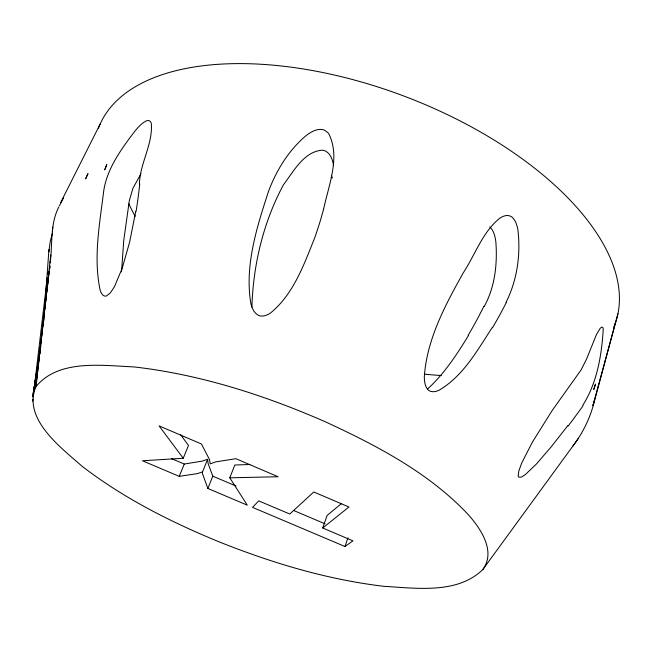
<?xml version="1.0" encoding="UTF-8"?>
<svg xmlns="http://www.w3.org/2000/svg" width="652" height="652" viewBox="0 0 652 652"><rect width="100%" height="100%" fill="white"/><g stroke="black" fill="none" stroke-linecap="round" stroke-linejoin="round"><path stroke-width="0.98" d="M171.476 458.609L184.28 464.045L202.218 461.111L207.613 459.301L208.118 463.564L212.788 476.156L207.874 488.47L247.279 505.153L229.781 477.802L234.81 465.006L249.912 464.509M121.533 271.892L123.758 240.303L129.34 200.563L132.878 188.395L140.913 173.872M58.884 206.847C49.886 224.117 52.657 244.288 50.18 262.96M48.973 249.463L48.827 251.778L50.302 241.069L52.494 233.229M52.796 227.075L52.445 230.889M48.81 251.476L44.222 314.777M43.717 321.338L43.928 318.559M49.691 268.958L49.854 266.961M50.791 254.94L35.925 386.742C22.258 418.894 61.174 447.745 81.883 466.09C123.53 498.226 170.938 522.089 219.447 541.983C272.275 563.075 327.345 579.612 383.963 586.327C416.318 588.161 457.394 594.388 482.863 569.498L572.489 446.596C581.877 434.395 588.984 420.467 593.214 405.666L615.749 321.868M44.613 311.265L35.925 386.742C58.411 358.861 102.494 365.601 134.002 366.913C200.221 374.492 264.378 395.128 325.258 421.754C376.75 445.544 428.714 472.651 468.063 514.412C480.63 528.422 496.131 551.209 482.863 569.498M44.849 309.252L46.585 294.158M46.822 292.145L47.278 288.119M47.514 286.106L48.558 277.043M48.786 275.03L49.25 271.004L35.379 387.85M32.665 401.249L32.902 399.228M33.382 395.21L33.619 393.164M33.855 391.184L47.311 277.385M47.669 274.362L47.906 272.349M139.406 184.068C139.927 163.285 152.87 144.5 151.337 123.684C151.06 121.834 149.365 120.058 147.376 120.596A8.329 3.863 -48.5 0 0 145.877 121.093C141.5 123.293 138.322 127.205 135.135 130.799C121.516 148.876 107.107 168.102 103.692 191.093C99.715 223.848 93.114 257.89 100.253 290.621C101.101 292.813 102.274 295.682 104.923 296.114A8.101 4.89 -71.2 0 0 106.447 295.935L110.245 293.025L114.442 286.725L122.217 268.208L129.634 242.096L135.763 211.313M594.51 400.377L592.888 405.65L617.925 313.759M323.612 209.259C328.575 185.111 340.646 157.417 328.755 133.709A15.298 12.755 -4.4 0 0 327.769 132.56L324.582 130.27A8.941 7.449 -4.3 0 0 321.159 129.406C315.755 129.112 310.841 132.111 306.636 135.16C288.926 149.862 276.399 170.18 268.428 191.623C256.79 227.491 244.37 266.008 250.955 304.052C252.161 308.225 253.978 312.797 257.947 315.071A8.696 8.419 -42.6 0 0 260.922 316.024C264.329 316.416 267.622 314.908 270.409 313.082C293.514 294.321 303.971 264.541 314.729 237.768A366.538 349.92 -44 0 0 323.555 209.251M40.106 350.214L32.681 396.938L40.098 350.352M40.424 348.225L40.742 346.236M40.391 348.518L40.734 346.383M33.252 393.376L39.462 355.65M39.788 353.661L40.114 351.681M344.973 546.506L352.968 540.842L322.699 528.006L348.959 507.012L313.783 491.983L289.749 514.029L258.738 500.875L252.544 507.378L344.973 546.506L347.923 537.908M322.699 528.006L327.157 515.39L341.159 503.866M207.874 488.47L202.511 473.792L202.511 471.95L207.613 459.301M202.511 471.95L197.132 473.662L179.227 476.343L142.454 460.777L183.228 458.25L188.493 445.487L180.759 434.811M179.227 476.343L184.28 464.045M484.257 306.416C495.088 286.774 497.525 263.538 495.822 241.501C495.055 236.668 494.053 231.411 490.606 227.695A8.59 6.43 69.2 0 0 489.774 226.937M506.05 302.3C517.289 279.985 520.883 253.987 517.827 229.333C516.979 225.299 515.822 221.052 512.928 217.964A8.786 6.471 69.1 0 0 510.361 216.122C506.49 214.378 502.187 216.448 499.049 218.754C482.162 232.911 475.145 254.769 463.319 272.764C445.243 305.087 426.652 339.594 424.297 377.263C424.468 381.518 424.868 386.302 427.883 389.603A8.557 7.474 -78 0 0 430.198 391.184C433.009 392.308 436.147 391.51 438.82 390.361C463.059 376.343 477.337 350.336 492.203 327.573M60.717 202.43L100.147 124.076M59.438 205.771L63.635 197.719M468.495 335.495C456.742 354.688 444.191 373.889 427.427 389.138M582.815 405.218C597.069 382.911 601.666 355.316 603.247 329.227A7.979 2.013 -81.2 0 0 602.79 327.565L601.772 327.035L600.247 328.225L596.417 334.623L586.572 359.056L581.062 369.961L552.195 410.491L532.423 442.08L521.812 462.822L518.821 470.948L518.201 475.878A7.84 3.056 -62.1 0 0 518.862 477.191L521.331 477.134L525.194 474.729L536.246 464.175L551.013 447.085L567.973 425.454M572.489 446.596L575.333 442.602M575.48 442.406L578.357 438.364M229.781 477.802L278.127 476.751L235.877 458.698L215.486 461.942L210.188 463.865L209.537 459.652L201.435 443.988L159.064 425.886L183.228 458.25M331.208 177.483L332.471 177.89L331.485 175.999M212.788 476.156L236.13 486.066M293.481 510.418L325.071 523.833M333.482 164.915C332.496 159.691 330.597 153.538 325.405 151.044A8.72 7.335 -4.3 0 0 322.064 150.196C303.775 151.671 293.457 171.688 283.571 184.589C263.408 221.876 253.123 264.924 251.908 307.133M98.411 128.346A276.203 138.338 20.9 0 1 407.712 97.507A276.203 138.338 20.9 0 1 613.793 327.035M506.327 302.471A435.96 397.785 79 0 1 492.464 327.76M483.906 306.204A422.765 387.907 80.3 0 1 468.169 335.267M583.018 405.797A446.93 180.734 -63.4 0 1 568.136 426.066M139.74 183.978A306.513 178.281 -71.6 0 1 136.105 211.272M441.265 375.511A246.839 123.155 20.9 0 1 424.452 374.134M135.241 216.268A246.839 123.155 20.9 0 1 128.868 203.848M49.829 265.975L49.487 268.999L49.821 265.975M595.463 384.183L593.833 389.35L595.463 384.183M106.757 164.744L104.744 169.764L106.757 164.744M87.939 173.725L85.673 178.762L87.939 173.725"/></g></svg>
